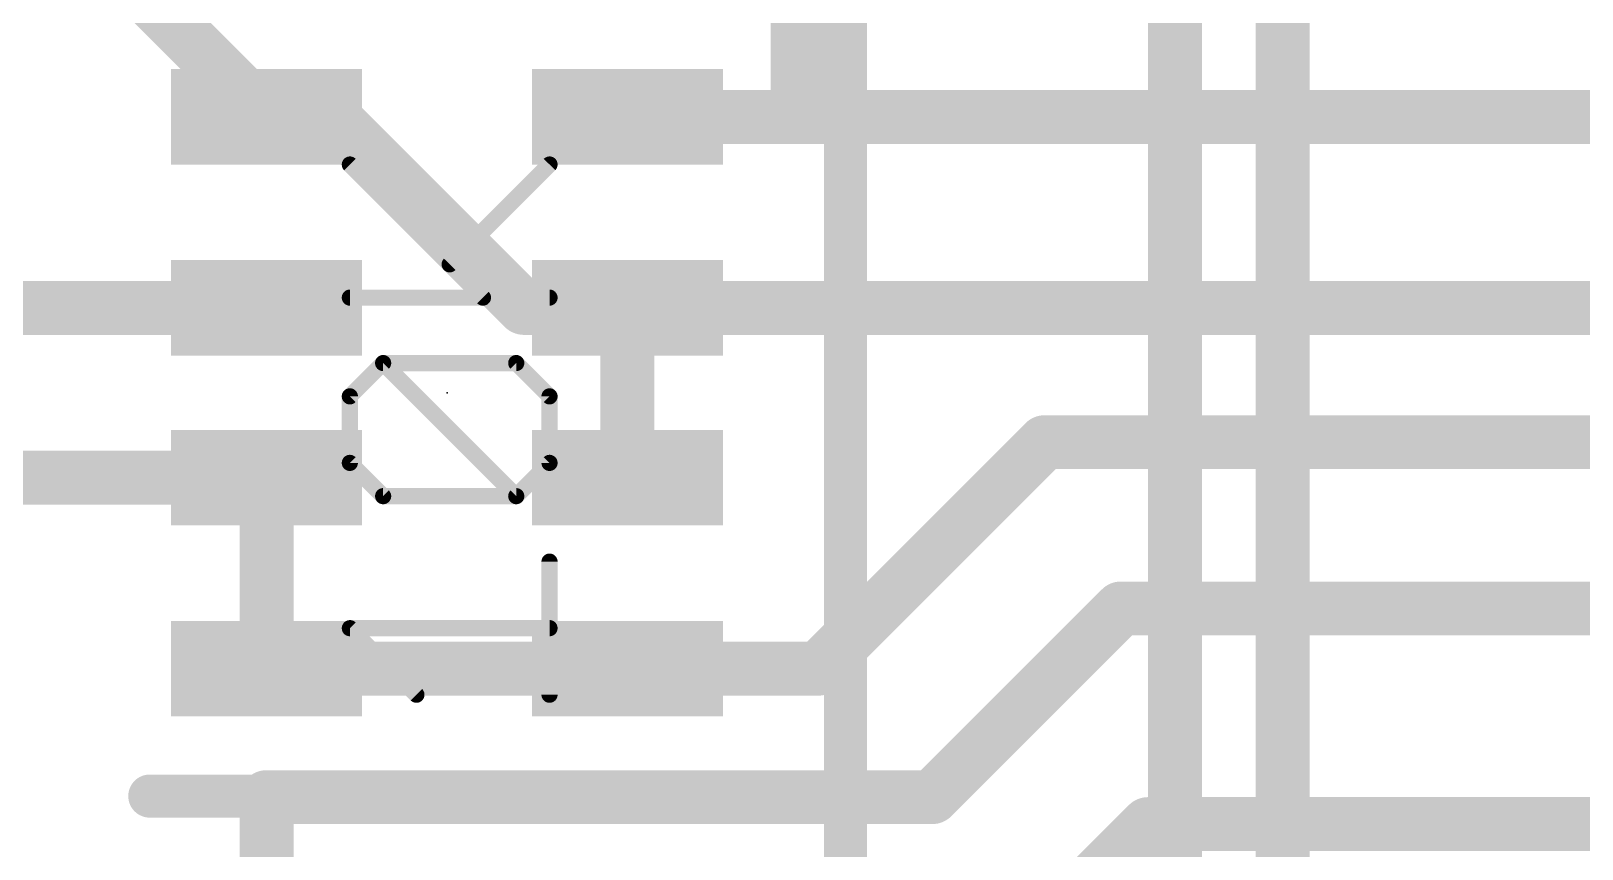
# Model space of a CAD drawing. Extents: x -1.5 to 65.2, y -0.1 to 32.8.
# Drawn here: x 28.9 to 36.21, y 8.9 to 12.75 of the extents above; entities that cross this region are included whole.
import ezdxf

# ---------------------------------------------------------------- set-up
doc = ezdxf.new("R2010")
doc.units = 0
for name, color, linetype in [('1', 12, 'CONTINUOUS'), ('16', 5, 'CONTINUOUS'), ('21', 40, 'CONTINUOUS'), ('23', 40, 'CONTINUOUS'), ('27', 4, 'CONTINUOUS')]:
    doc.layers.add(name, color=color, linetype=linetype)

# ---------------------------------------------------------------- blocks, each defined once
blk = doc.blocks.new('RECT')
blk.add_solid([(-0.5, -0.5), (0.5, -0.5), (-0.5, 0.5), (0.5, 0.5)])

msp = doc.modelspace()

# ---------------------------------------------------------------- linework, layer by layer
at = {"layer": '1', "const_width": 0.254}
for points in [[(32.512, 15.24), (32.512, 12.349)], [(29.253, 13.107), (30.011, 12.349)], [(30.011, 12.349), (30.323, 12.349)], [(30.323, 12.349), (31.223, 11.449)], [(31.711, 12.349), (32.512, 12.349)], [(32.512, 12.349), (39.721, 12.349)], [(30.011, 11.449), (28.683, 11.449)], [(31.223, 11.449), (31.711, 11.449)], [(31.711, 11.449), (31.711, 10.649)], [(39.2454, 11.449), (31.711, 11.449)], [(32.609, 9.749), (33.6764, 10.8164)], [(33.6764, 10.8164), (39.1044, 10.8164)], [(28.683, 10.649), (30.011, 10.649)], [(30.011, 10.649), (30.011, 9.749)], [(34.036, 10.033), (33.147, 9.144)], [(38.735, 10.033), (34.036, 10.033)], [(30.011, 9.749), (31.711, 9.749)], [(31.711, 9.749), (32.609, 9.749)], [(33.147, 9.144), (30.011, 9.144)], [(30.011, 9.144), (30.011, 8.255)], [(33.401, 8.255), (34.163, 9.017)], [(34.163, 9.017), (41.402, 9.017)]]:
    msp.add_lwpolyline(points, dxfattribs=at)
at = {"layer": '1', "const_width": 0.127}
for points in [[(30.011, 12.4125, 1), (30.011, 12.2855)], [(29.9661, 12.3041, 1), (30.0559, 12.3939)], [(30.3679, 12.3939, 1), (30.2781, 12.3041)], [(30.323, 12.2855, 1), (30.323, 12.4125)], [(31.711, 12.4125, 1), (31.711, 12.2855)], [(32.512, 12.4125, 1), (32.512, 12.2855)], [(32.512, 12.2855, 1), (32.512, 12.4125)], [(32.4485, 12.349, 1), (32.5755, 12.349)], [(30.011, 11.3855, 1), (30.011, 11.5125)], [(31.223, 11.5125, 1), (31.223, 11.3855)], [(31.1781, 11.4041, 1), (31.2679, 11.4939)], [(31.7745, 11.449, 1), (31.6475, 11.449)], [(31.711, 11.5125, 1), (31.711, 11.3855)], [(31.711, 11.3855, 1), (31.711, 11.5125)], [(33.6764, 10.8799, 1), (33.6764, 10.7529)], [(33.7213, 10.7715, 1), (33.6315, 10.8613)], [(30.0745, 10.649, 1), (29.9475, 10.649)], [(30.011, 10.5855, 1), (30.011, 10.7125)], [(31.6475, 10.649, 1), (31.7745, 10.649)], [(34.036, 10.0965, 1), (34.036, 9.9695)], [(34.0809, 9.9881, 1), (33.9911, 10.0779)], [(30.011, 9.8125, 1), (30.011, 9.6855)], [(31.711, 9.8125, 1), (31.711, 9.6855)], [(31.711, 9.6855, 1), (31.711, 9.8125)], [(32.609, 9.6855, 1), (32.609, 9.8125)], [(29.9475, 9.749, 1), (30.0745, 9.749)], [(32.5641, 9.7939, 1), (32.6539, 9.7041)], [(30.011, 9.2075, 1), (30.011, 9.0805)], [(30.0745, 9.144, 1), (29.9475, 9.144)], [(33.1021, 9.1889, 1), (33.1919, 9.0991)], [(33.147, 9.0805, 1), (33.147, 9.2075)], [(34.163, 9.0805, 1), (34.163, 8.9535)], [(34.2079, 8.9721, 1), (34.1181, 9.0619)]]:
    msp.add_lwpolyline(points, format="xyb", dxfattribs=at)
at = {"layer": '16', "const_width": 0.254}
for points in [[(34.798, 17.145), (34.798, 8.001)], [(34.29, 16.129), (34.29, 8.255)]]:
    msp.add_lwpolyline(points, dxfattribs=at)
at = {"layer": '21', "const_width": 0.2032}
for points in [[(32.738, 18.275), (32.738, 6.95)], [(32.261, 9.149), (29.461, 9.149)]]:
    msp.add_lwpolyline(points, dxfattribs=at)
at = {"layer": '21', "const_width": 0.1016}
for points in [[(29.461, 9.1998, 1), (29.461, 9.0982)], [(32.261, 9.0982, 1), (32.261, 9.1998)]]:
    msp.add_lwpolyline(points, format="xyb", dxfattribs=at)
at = {"layer": '23'}
msp.add_point((30.861, 11.049), dxfattribs=at)
at = {"layer": '27', "const_width": 0.0762}
for points in [[(31.0304, 11.4976), (30.4033, 12.1247)], [(30.8736, 11.6543), (31.3439, 12.1247)], [(30.4033, 11.4976), (31.3439, 11.4976)], [(30.4033, 11.0324), (30.5601, 11.1891)], [(30.5601, 11.1891), (31.1871, 11.1891)], [(31.1871, 10.5621), (30.5601, 11.1891)], [(31.1871, 11.1891), (31.3439, 11.0324)], [(30.4033, 10.7188), (30.4033, 11.0324)], [(31.3439, 11.0324), (31.3439, 10.7188)], [(30.5601, 10.5621), (30.4033, 10.7188)], [(31.3439, 10.7188), (31.1871, 10.5621)], [(31.1871, 10.5621), (30.5601, 10.5621)], [(31.3439, 9.6265), (31.3439, 10.2536)], [(30.7168, 9.6265), (30.4033, 9.9401)], [(30.4033, 9.9401), (31.3439, 9.9401)]]:
    msp.add_lwpolyline(points, dxfattribs=at)
at = {"layer": '27', "const_width": 0.0381}
for points in [[(30.4168, 12.1381, 1), (30.3898, 12.1112)], [(31.3574, 12.1112, 1), (31.3304, 12.1381)], [(30.8601, 11.6678, 1), (30.8871, 11.6409)], [(30.4033, 11.5166, 1), (30.4033, 11.4785)], [(31.0169, 11.4841, 1), (31.0438, 11.5111)], [(31.3439, 11.4785, 1), (31.3439, 11.5166)], [(30.5601, 11.2082, 1), (30.5601, 11.1701)], [(30.5735, 11.2026, 1), (30.5466, 11.1757)], [(30.5735, 11.1757, 1), (30.5466, 11.2026)], [(31.2006, 11.2026, 1), (31.1737, 11.1757)], [(31.1871, 11.1701, 1), (31.1871, 11.2082)], [(30.4223, 11.0324, 1), (30.3842, 11.0324)], [(30.3898, 11.0458, 1), (30.4168, 11.0189)], [(31.363, 11.0324, 1), (31.3249, 11.0324)], [(31.3304, 11.0189, 1), (31.3574, 11.0458)], [(30.4168, 10.7323, 1), (30.3898, 10.7054)], [(31.3574, 10.7054, 1), (31.3304, 10.7323)], [(30.3842, 10.7188, 1), (30.4223, 10.7188)], [(31.3249, 10.7188, 1), (31.363, 10.7188)], [(30.5601, 10.5811, 1), (30.5601, 10.543)], [(30.5466, 10.5486, 1), (30.5735, 10.5755)], [(31.1737, 10.5755, 1), (31.2006, 10.5486)], [(31.1737, 10.5486, 1), (31.2006, 10.5755)], [(31.1871, 10.543, 1), (31.1871, 10.5811)], [(31.363, 10.2536, 1), (31.3249, 10.2536)], [(30.4168, 9.9535, 1), (30.3898, 9.9266)], [(30.4033, 9.9591, 1), (30.4033, 9.921)], [(31.3439, 9.921, 1), (31.3439, 9.9591)], [(30.7034, 9.6131, 1), (30.7303, 9.64)], [(31.3249, 9.6265, 1), (31.363, 9.6265)]]:
    msp.add_lwpolyline(points, format="xyb", dxfattribs=at)

# ---------------------------------------------------------------- block references
at = {"layer": '1', "xscale": 0.45, "yscale": 0.9, "rotation": 270}
for p in [(30.011, 12.349), (31.711, 12.349), (30.011, 11.449), (31.711, 11.449), (30.011, 10.649), (31.711, 10.649), (30.011, 9.749), (31.711, 9.749)]:
    msp.add_blockref('RECT', p, dxfattribs=at)

doc.saveas('drawing.dxf')
